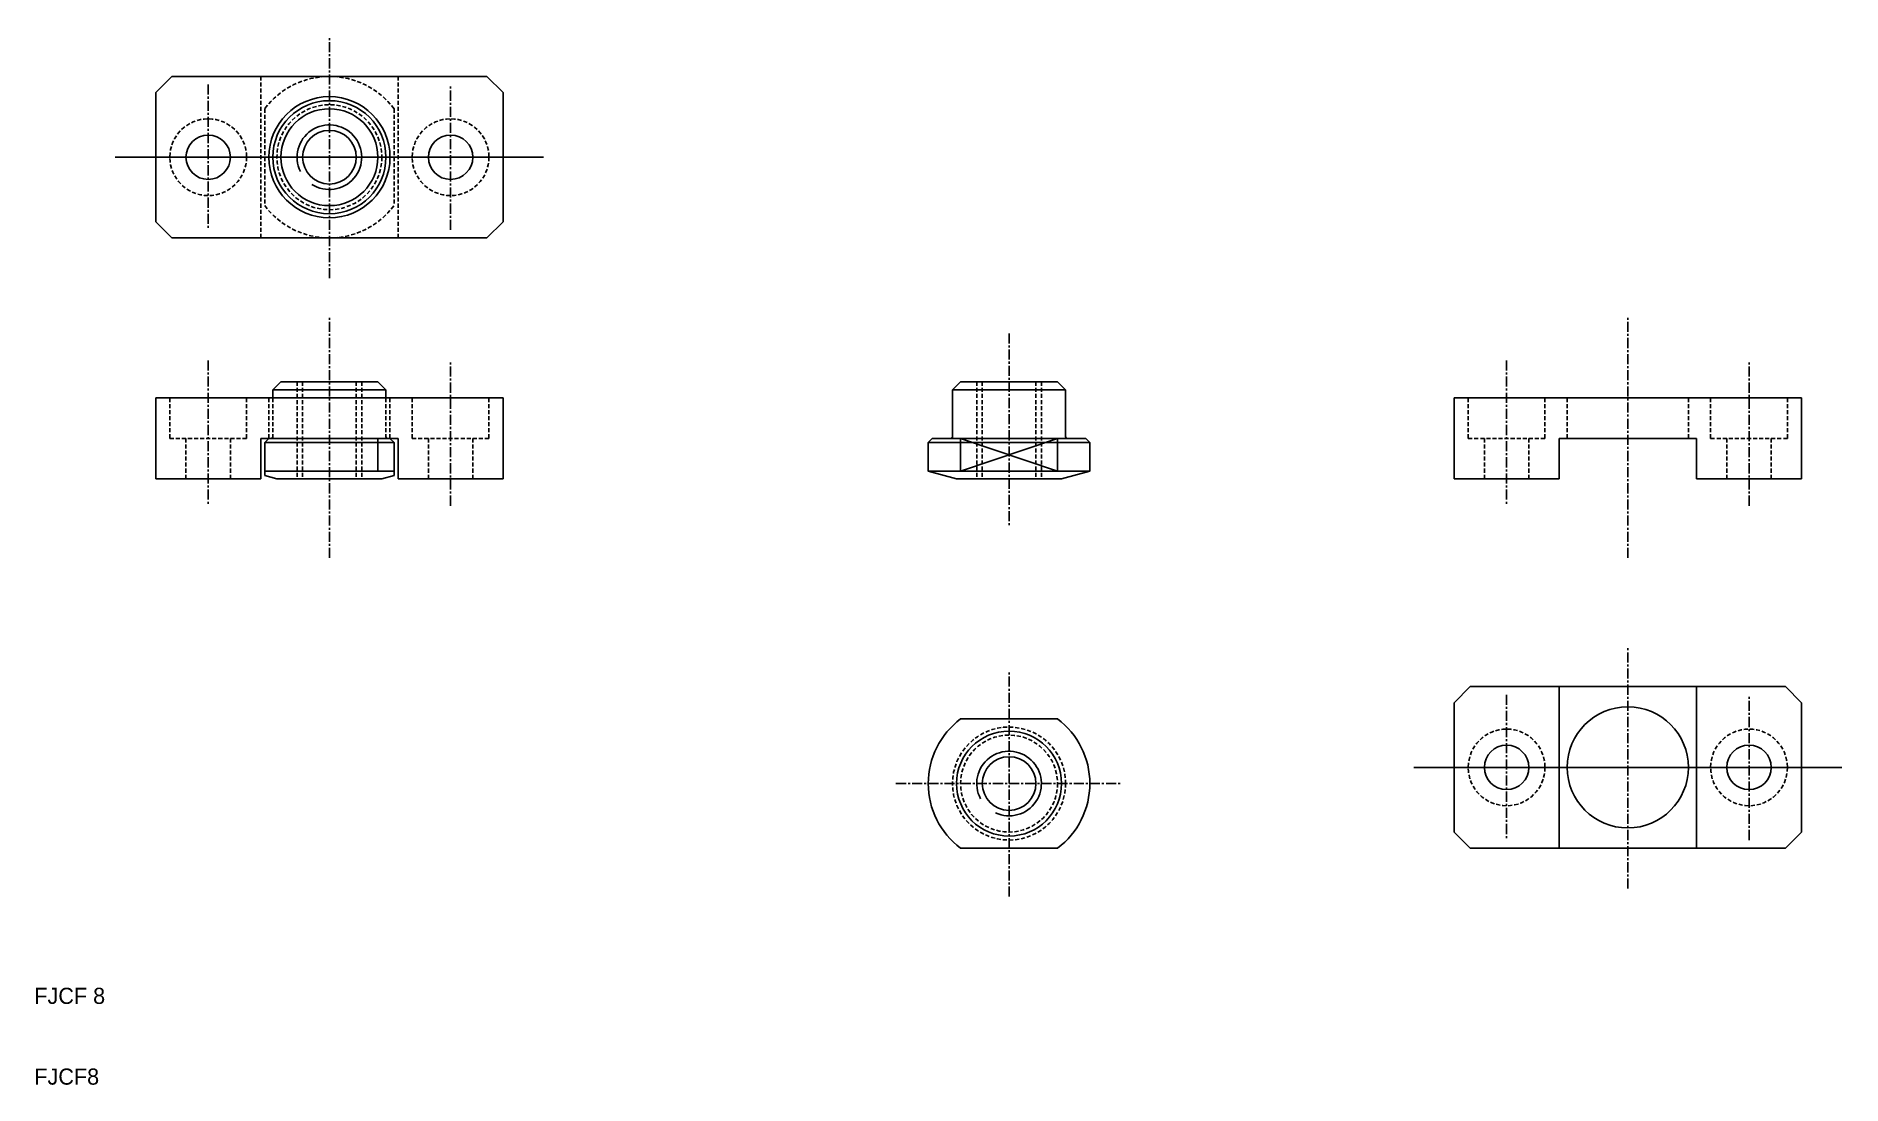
# Model space of a CAD drawing. Extents: x 338 to 562, y -92 to 38.
import ezdxf

# ---------------------------------------------------------------- set-up
doc = ezdxf.new("R2010")
doc.units = 0
doc.linetypes.add('CENTER', pattern=[2, 1.25, -0.25, 0.25, -0.25])
doc.linetypes.add('DASHED', pattern=[0.75, 0.5, -0.25])
doc.layers.get('0').update_dxf_attribs({"linetype": 'CONTINUOUS'})
doc.layers.add('CENTER', color=1, linetype='CENTER')

msp = doc.modelspace()

# ---------------------------------------------------------------- linework, layer by layer
at = {"color": 7, "linetype": 'CONTINUOUS'}
for p, q in [((353.06, 30.79), (355.06, 32.79)), ((394.06, 32.79), (355.06, 32.79)), ((396.06, 30.79), (394.06, 32.79)), ((353.06, 14.79), (353.06, 30.79)), ((396.06, 14.79), (396.06, 30.79)), ((348.06, 22.79), (401.06, 22.79)), ((355.06, 12.79), (353.06, 14.79)), ((394.06, 12.79), (396.06, 14.79)), ((394.06, 12.79), (355.06, 12.79)), ((368.56, -5.03), (367.56, -6.03)), ((367.56, -6.03), (381.56, -6.03)), ((367.56, -6.03), (367.56, -7.03)), ((368.56, -5.03), (380.56, -5.03)), ((380.56, -5.03), (381.56, -6.03)), ((381.56, -6.03), (381.56, -7.03)), ((452.68, -5.03), (451.68, -6.03)), ((451.68, -6.03), (465.68, -6.03)), ((451.68, -6.03), (451.68, -11.83)), ((452.68, -5.03), (464.68, -5.03)), ((464.68, -5.03), (465.68, -6.03)), ((465.68, -6.03), (465.68, -11.83)), ((396.06, -7.03), (353.06, -7.03)), ((353.06, -17.03), (353.06, -7.03)), ((396.06, -17.03), (396.06, -7.03)), ((556.76, -7.03), (513.76, -7.03)), ((513.76, -17.03), (513.76, -7.03)), ((556.76, -17.03), (556.76, -7.03)), ((383.06, -12.03), (366.06, -12.03)), ((366.06, -17.03), (366.06, -12.03)), ((367.06, -12.03), (366.56, -12.53)), ((366.56, -12.53), (382.56, -12.53)), ((366.56, -16.62), (366.56, -12.53)), ((367.06, -12.03), (382.06, -12.03)), ((380.56, -12.03), (380.56, -16.09)), ((382.06, -12.03), (382.56, -12.53)), ((382.56, -16.62), (382.56, -12.53)), ((383.06, -17.03), (383.06, -12.03)), ((449.18, -12.03), (448.68, -12.53)), ((448.68, -12.53), (468.68, -12.53)), ((448.68, -16.09), (448.68, -12.53)), ((449.18, -12.03), (468.18, -12.03)), ((464.68, -12.03), (452.68, -16.09)), ((452.68, -12.03), (464.68, -16.09)), ((452.68, -12.03), (452.68, -16.09)), ((464.68, -12.03), (464.68, -16.09)), ((468.18, -12.03), (468.68, -12.53)), ((468.68, -16.09), (468.68, -12.53)), ((543.76, -12.03), (526.76, -12.03)), ((526.76, -17.03), (526.76, -12.03)), ((543.76, -17.03), (543.76, -12.03)), ((366.06, -17.03), (353.06, -17.03)), ((366.56, -16.09), (382.56, -16.09)), ((368.06, -17.03), (366.56, -16.62)), ((381.06, -17.03), (368.06, -17.03)), ((381.06, -17.03), (382.56, -16.62)), ((396.06, -17.03), (383.06, -17.03)), ((448.68, -16.09), (468.68, -16.09)), ((452.18, -17.03), (448.68, -16.09)), ((465.18, -17.03), (452.18, -17.03)), ((465.18, -17.03), (468.68, -16.09)), ((526.76, -17.03), (513.76, -17.03)), ((556.76, -17.03), (543.76, -17.03)), ((513.76, -44.78), (515.76, -42.78)), ((554.76, -42.78), (515.76, -42.78)), ((526.76, -62.78), (526.76, -42.78)), ((543.76, -62.78), (543.76, -42.78)), ((556.76, -44.78), (554.76, -42.78)), ((464.68, -46.78), (452.68, -46.78)), ((513.76, -60.78), (513.76, -44.78)), ((556.76, -60.78), (556.76, -44.78)), ((508.76, -52.78), (561.76, -52.78)), ((515.76, -62.78), (513.76, -60.78)), ((554.76, -62.78), (556.76, -60.78)), ((464.68, -62.78), (452.68, -62.78)), ((554.76, -62.78), (515.76, -62.78))]:
    msp.add_line(p, q, dxfattribs=at)
at = {"color": 3, "linetype": 'DASHED'}
for p, q in [((366.06, 12.79), (366.06, 32.79)), ((383.06, 12.79), (383.06, 32.79)), ((366.56, 28.79), (366.56, 16.79)), ((382.56, 28.79), (382.56, 16.79)), ((370.56, -5.03), (370.56, -17.03)), ((371.23, -5.03), (371.23, -17.03)), ((377.88, -5.03), (377.88, -17.03)), ((378.56, -5.03), (378.56, -17.03)), ((454.68, -5.03), (454.68, -17.03)), ((455.35, -5.03), (455.35, -17.03)), ((462, -5.03), (462, -17.03)), ((462.68, -5.03), (462.68, -17.03)), ((354.81, -12.03), (354.81, -7.03)), ((364.31, -12.03), (364.31, -7.03)), ((367.06, -12.03), (367.06, -7.03)), ((367.56, -7.03), (367.56, -11.83)), ((381.56, -7.03), (381.56, -11.83)), ((382.06, -12.03), (382.06, -7.03)), ((384.81, -12.03), (384.81, -7.03)), ((394.31, -12.03), (394.31, -7.03)), ((515.51, -12.03), (515.51, -7.03)), ((525.01, -12.03), (525.01, -7.03)), ((527.76, -12.03), (527.76, -7.03)), ((542.76, -12.03), (542.76, -7.03)), ((545.51, -12.03), (545.51, -7.03)), ((555.01, -12.03), (555.01, -7.03)), ((354.81, -12.03), (364.31, -12.03)), ((356.81, -17.03), (356.81, -12.03)), ((362.31, -17.03), (362.31, -12.03)), ((394.31, -12.03), (384.81, -12.03)), ((386.81, -17.03), (386.81, -12.03)), ((392.31, -17.03), (392.31, -12.03)), ((515.51, -12.03), (525.01, -12.03)), ((517.51, -17.03), (517.51, -12.03)), ((523.01, -17.03), (523.01, -12.03)), ((555.01, -12.03), (545.51, -12.03)), ((547.51, -17.03), (547.51, -12.03)), ((553.01, -17.03), (553.01, -12.03))]:
    msp.add_line(p, q, dxfattribs=at)
at = {"color": 7, "linetype": 'CONTINUOUS'}
for centre, radius in [((374.56, 22.79), 7.5), ((374.56, 22.79), 7), ((374.56, 22.79), 6), ((359.56, 22.79), 2.75), ((374.56, 22.79), 3.32), ((389.56, 22.79), 2.75), ((535.26, -52.78), 7.5), ((458.68, -54.78), 6.5), ((520.26, -52.78), 2.75), ((550.26, -52.78), 2.75), ((458.68, -54.78), 3.32)]:
    msp.add_circle(centre, radius, dxfattribs=at)
at = {"color": 3, "linetype": 'DASHED'}
for centre, radius in [((374.56, 22.79), 6.5), ((359.56, 22.79), 4.75), ((389.56, 22.79), 4.75), ((458.68, -54.78), 7), ((458.68, -54.78), 6), ((520.26, -52.78), 4.75), ((550.26, -52.78), 4.75)]:
    msp.add_circle(centre, radius, dxfattribs=at)
for start, end in [(36.8699, 143.1301), (216.8699, 323.1301)]:
    msp.add_arc((374.56, 22.79), 10, start, end, dxfattribs=at)
at = {"color": 3, "linetype": 'CONTINUOUS'}
for centre, start, end in [((374.56, 22.79), 237.2828, 206.2375), ((458.68, -54.78), 245.2406, 208.3894)]:
    msp.add_arc(centre, 4, start, end, dxfattribs=at)
at = {"color": 7, "linetype": 'CONTINUOUS'}
for centre, radius, start, end in [((367.36, -11.83), 0.2, 270, 0), ((381.76, -11.83), 0.2, 180, 270), ((451.48, -11.83), 0.2, 270, 0), ((465.88, -11.83), 0.2, 180, 270), ((458.68, -54.78), 10, 126.8699, 233.1301), ((458.68, -54.78), 10, 306.8699, 53.1301)]:
    msp.add_arc(centre, radius, start, end, dxfattribs=at)
at = {"layer": 'CENTER', "color": 1, "linetype": 'CENTER'}
for p, q in [((374.56, 7.79), (374.56, 37.79)), ((359.56, 31.79), (359.56, 13.79)), ((389.56, 13.79), (389.56, 31.79)), ((348.06, 22.79), (401.06, 22.79)), ((374.56, -26.84), (374.56, 3.16)), ((535.26, -26.84), (535.26, 3.16)), ((458.68, 0.97), (458.68, -23.03)), ((359.56, -2.37), (359.56, -20.37)), ((389.56, -20.37), (389.56, -2.37)), ((520.26, -2.37), (520.26, -20.37)), ((550.26, -20.37), (550.26, -2.37)), ((535.26, -67.78), (535.26, -37.78)), ((458.68, -68.78), (458.68, -40.78)), ((520.26, -43.78), (520.26, -61.78)), ((550.26, -61.78), (550.26, -43.78)), ((508.76, -52.78), (561.76, -52.78)), ((444.68, -54.78), (472.68, -54.78))]:
    msp.add_line(p, q, dxfattribs=at)

# ---------------------------------------------------------------- texts
at = {"color": 7, "linetype": 'CONTINUOUS'}
for s, p in [('FJCF 8', (338.04, -82.07)), ('FJCF8', (338.04, -92.07))]:
    msp.add_text(s, height=2, dxfattribs=at).set_placement(p)

doc.saveas('drawing.dxf')
